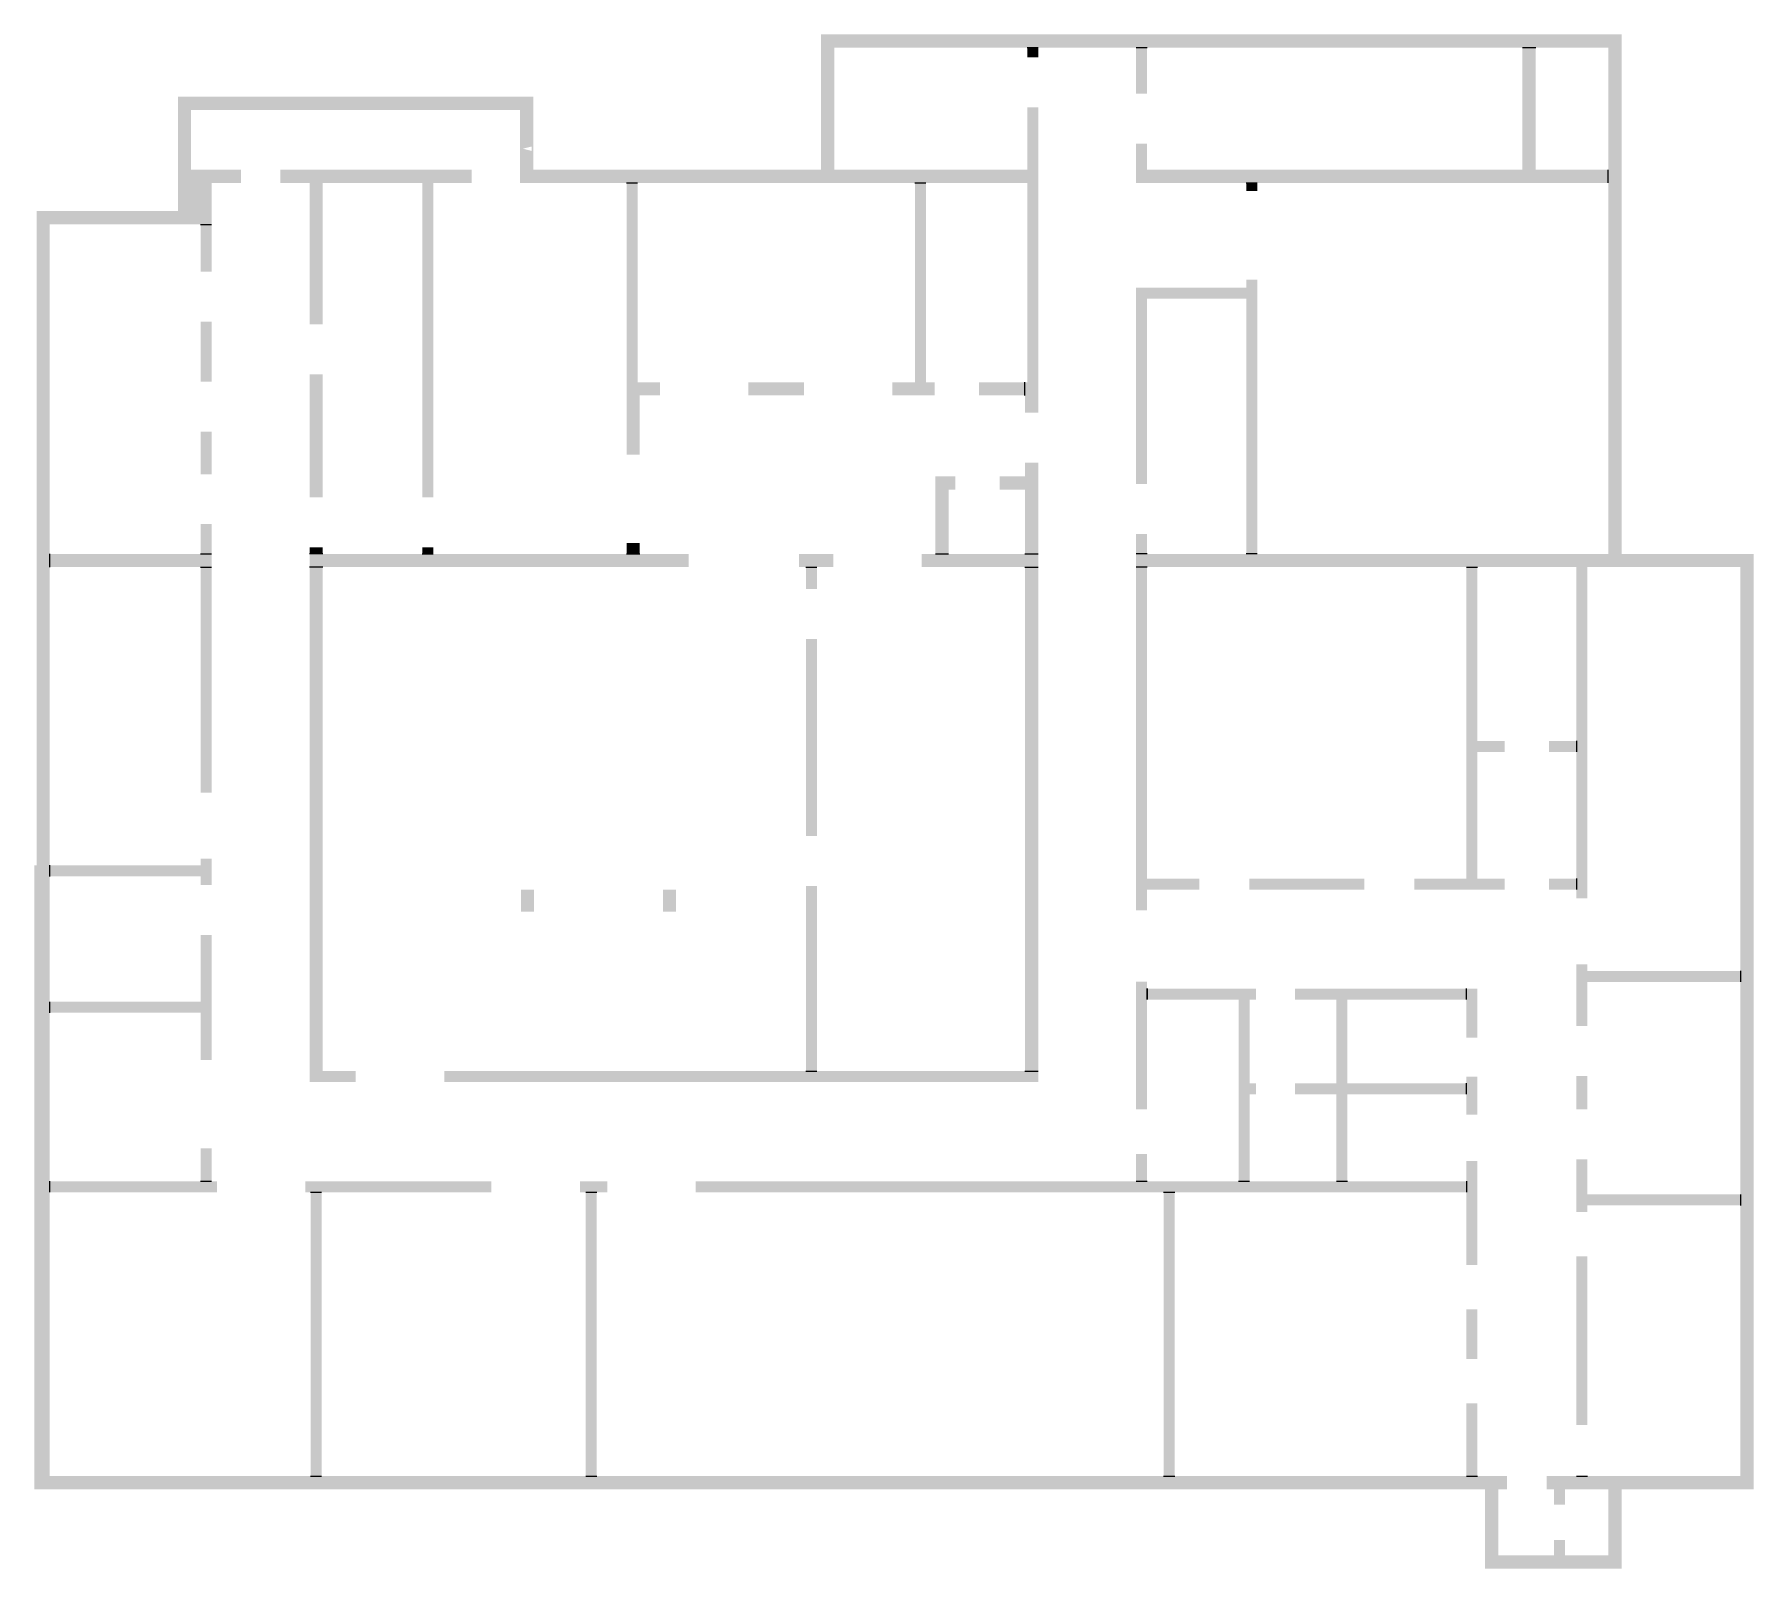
# Model space of a CAD drawing. Extents: x 0 to 84.1, y -39.8 to 59.4.
# Drawn here: x 12.37 to 51.42, y -39.83 to -4.98 of the extents above; entities that cross this region are included whole.
import ezdxf

# ---------------------------------------------------------------- set-up
doc = ezdxf.new("R2010")
doc.units = 0
doc.linetypes.add('AUSGEZOGEN', pattern=[1000.01, 1000, 0.01])
doc.layers.add('grau_mittel', color=7, linetype='Continuous')

msp = doc.modelspace()

# ---------------------------------------------------------------- hatches: boundary and pattern name
at = {"layer": 'grau_mittel', "linetype": 'AUSGEZOGEN'}
for color, points in [(240, [(39.3285, -4.9821), (30.2385, -4.9821), (30.2385, -5.4321), (30.5385, -5.4321), (30.5385, -5.2821), (34.9185, -5.2821), (35.1685, -5.2821), (37.3935, -5.2821), (37.6435, -5.2821), (39.3285, -5.2821)]), (240, [(48.4185, -4.9821), (39.3285, -4.9821), (39.3285, -5.2821), (46.1685, -5.2821), (46.4685, -5.2821), (48.1185, -5.2821), (48.1185, -5.4321), (48.4185, -5.4321)]), (170, [(37.6435, -5.2821), (37.3935, -5.2821), (37.3935, -6.3321), (37.6435, -6.3321)]), (170, [(48.1185, -8.0571), (46.4685, -8.0571), (46.4685, -5.2821), (46.1685, -5.2821), (46.1685, -8.0571), (37.6435, -8.0571), (37.6435, -7.4671), (37.3935, -7.4671), (37.3935, -8.3571), (39.8935, -8.3571), (40.1435, -8.3571), (48.1185, -8.3571)]), (92, [(30.5385, -8.0571), (30.5385, -8.3571), (32.3685, -8.3571), (32.6185, -8.3571), (34.9185, -8.3571), (34.9185, -12.8821), (34.8685, -12.8821), (34.8685, -13.1821), (34.8685, -13.5771), (35.1685, -13.5771), (35.1685, -6.6371), (34.9185, -6.6371), (34.9185, -8.0571)]), (50, [(16.3935, -8.0571), (16.3935, -8.3571), (17.0585, -8.3571), (17.0585, -8.0571)]), (120, [(30.5385, -8.0571), (30.5385, -7.9071), (30.2385, -7.9071), (30.2385, -8.0571), (23.6985, -8.0571), (23.6985, -7.9071), (23.3985, -7.9071), (23.3985, -8.0571), (23.3985, -8.3571), (25.8185, -8.3571), (26.0685, -8.3571), (30.5385, -8.3571)]), (45, [(25.8185, -14.5271), (26.1185, -14.5271), (26.1185, -13.1821), (26.5785, -13.1821), (26.5785, -12.8821), (26.0685, -12.8821), (26.0685, -8.3571), (25.8185, -8.3571)]), (45, [(29.8485, -13.1821), (29.8485, -12.8821), (28.5885, -12.8821), (28.5885, -13.1821)]), (45, [(33.8235, -12.8821), (33.8235, -13.1821), (34.8685, -13.1821), (34.8685, -12.8821)]), (240, [(12.7185, -16.7821), (12.7185, -17.0821), (16.1435, -17.0821), (16.3935, -17.0821), (16.3935, -16.7821), (16.1435, -16.7821)]), (50, [(18.9185, -16.7821), (18.9185, -16.6321), (18.6185, -16.6321), (18.6185, -16.7821)]), (240, [(27.2285, -17.0821), (27.2285, -16.7821), (26.1185, -16.7821), (25.8185, -16.7821), (21.4285, -16.7821), (21.1785, -16.7821), (18.9185, -16.7821), (18.6185, -16.7821), (18.6185, -17.0821), (18.9185, -17.0821)]), (50, [(21.4285, -16.7821), (21.4285, -16.6321), (21.1785, -16.6321), (21.1785, -16.7821)]), (45, [(26.1185, -16.7821), (26.1185, -16.5371), (25.8185, -16.5371), (25.8185, -16.7821)]), (240, [(30.1435, -17.0821), (30.5135, -17.0821), (30.5135, -16.7821), (29.7385, -16.7821), (29.7385, -17.0821), (29.8935, -17.0821)]), (240, [(34.8685, -17.0821), (35.1685, -17.0821), (35.1685, -16.7821), (34.8685, -16.7821), (33.1335, -16.7821), (32.8335, -16.7821), (32.5235, -16.7821), (32.5235, -17.0821)]), (151, [(51.1185, -17.0821), (51.1185, -17.2321), (51.4185, -17.2321), (51.4185, -16.7821), (48.4185, -16.7821), (48.4185, -16.6321), (48.1185, -16.6321), (48.1185, -16.7821), (47.6435, -16.7821), (47.6435, -17.0821)]), (151, [(30.1435, -18.7171), (29.8935, -18.7171), (29.8935, -23.1921), (30.1435, -23.1921)]), (45, [(16.1435, -24.1071), (16.1435, -24.3071), (16.3935, -24.3071), (16.3935, -23.7071), (16.1435, -23.7071), (16.1435, -23.8571), (12.7185, -23.8571), (12.7185, -24.1071)]), (45, [(42.5785, -24.4071), (42.5785, -24.1571), (39.9635, -24.1571), (39.9635, -24.4071)]), (45, [(23.4185, -24.9071), (23.7185, -24.9071), (23.7185, -24.4071), (23.4185, -24.4071)]), (45, [(26.6435, -24.9071), (26.9435, -24.9071), (26.9435, -24.4071), (26.6435, -24.4071)]), (151, [(29.8935, -28.5321), (30.1435, -28.5321), (30.1435, -24.3271), (29.8935, -24.3271)]), (45, [(16.1435, -27.2071), (16.1435, -28.2771), (16.3935, -28.2771), (16.3935, -25.4421), (16.1435, -25.4421), (16.1435, -26.9571), (12.7185, -26.9571), (12.7185, -27.2071)]), (120, [(47.6435, -26.2571), (47.6435, -26.1071), (47.3935, -26.1071), (47.3935, -27.5071), (47.6435, -27.5071), (47.6435, -26.5071), (51.1185, -26.5071), (51.1185, -26.2571)]), (240, [(37.6435, -26.6571), (37.6435, -26.9071), (39.7185, -26.9071), (39.7185, -31.0321), (39.9685, -31.0321), (39.9685, -29.0571), (40.1185, -29.0571), (40.1185, -28.8071), (39.9685, -28.8071), (39.9685, -26.9071), (40.1185, -26.9071), (40.1185, -26.6571)]), (240, [(44.8935, -26.9071), (44.8935, -26.6571), (41.0035, -26.6571), (41.0035, -26.9071), (41.9435, -26.9072), (41.9435, -28.8071), (41.0035, -28.8071), (41.0035, -29.0571), (41.9435, -29.0571), (41.9435, -31.0321), (42.1935, -31.0321), (42.1935, -29.0571), (44.8935, -29.0571), (44.8935, -28.8071), (42.1935, -28.8072), (42.1935, -26.9071)]), (92, [(35.1685, -28.7821), (35.1685, -28.5321), (34.8685, -28.5321), (30.1435, -28.5321), (29.8935, -28.5321), (21.6785, -28.5321), (21.6785, -28.7821)]), (120, [(47.3935, -29.3971), (47.6435, -29.3971), (47.6435, -28.6421), (47.3935, -28.6421)]), (45, [(16.1435, -31.0321), (16.3935, -31.0321), (16.3935, -30.2871), (16.1435, -30.2871)]), (120, [(47.6435, -31.3321), (47.6435, -30.5321), (47.3935, -30.5321), (47.3935, -31.7321), (47.6435, -31.7321), (47.6435, -31.5821), (51.1185, -31.5821), (51.1185, -31.3321)]), (50, [(16.5135, -31.2821), (16.5135, -31.0321), (16.3935, -31.0321), (16.1435, -31.0321), (12.7185, -31.0321), (12.7185, -31.2821)]), (50, [(22.7485, -31.2821), (22.7485, -31.0321), (18.5235, -31.0321), (18.5235, -31.2821), (18.6435, -31.2821), (18.8935, -31.2821)]), (50, [(25.1435, -31.2821), (25.3785, -31.2821), (25.3785, -31.0321), (24.7585, -31.0321), (24.7585, -31.2821), (24.8935, -31.2821)]), (50, [(27.3885, -31.0321), (27.3885, -31.2821), (38.0185, -31.2821), (38.2685, -31.2821), (44.8935, -31.2821), (44.8935, -31.0321), (42.1935, -31.0321), (41.9435, -31.0321), (39.9685, -31.0321), (39.7185, -31.0321), (37.6435, -31.0321), (37.3935, -31.0321)]), (120, [(47.3935, -36.5721), (47.6435, -36.5721), (47.6435, -32.7421), (47.3935, -32.7421)]), (92, [(45.3185, -38.0321), (45.3185, -38.1821), (45.6185, -38.1821), (45.6185, -38.0321), (45.8185, -38.0321), (45.8185, -37.7321), (45.1435, -37.7321), (44.8935, -37.7321), (44.6935, -37.7321), (44.6935, -38.0321)]), (92, [(51.4185, -38.0321), (51.4185, -37.5821), (51.1185, -37.5821), (51.1185, -37.7321), (47.6435, -37.7321), (47.3935, -37.7321), (46.7185, -37.7321), (46.7185, -38.0321), (46.8835, -38.0321), (46.8835, -38.3821), (47.1335, -38.3821), (47.1335, -38.0321), (48.1185, -38.0321), (48.1185, -38.1821), (48.4185, -38.1821), (48.4185, -38.0321)]), (92, [(48.4185, -38.1821), (48.1185, -38.1821), (48.1185, -39.5321), (47.1335, -39.5321), (47.1335, -39.1821), (46.8835, -39.1821), (46.8835, -39.5321), (45.6185, -39.5321), (45.6185, -38.1821), (45.3185, -38.1821), (45.3185, -39.8321), (48.4185, -39.8321)])]:
    msp.add_hatch(color=color, dxfattribs=at).paths.add_polyline_path(points)
h = msp.add_hatch(color=45, dxfattribs=at)
h.paths.add_polyline_path([(48.4185, -5.4321), (48.1185, -5.4321), (48.1185, -8.0571), (48.1185, -8.3571), (48.1185, -11.0321), (48.4185, -11.0321)])
h.paths.add_polyline_path([(48.1185, -16.6321), (48.4185, -16.6321), (48.4185, -11.0321), (48.1185, -11.0321)])
h = msp.add_hatch(color=120, dxfattribs=at)
h.paths.add_polyline_path([(12.7185, -9.2971), (12.8685, -9.2971), (12.8685, -8.9971), (12.4185, -8.9971), (12.4185, -16.6321), (12.7185, -16.6321)])
h.paths.add_polyline_path([(16.3935, -8.3571), (16.3935, -8.0571), (15.9285, -8.0571), (15.9285, -7.9071), (15.7785, -7.9071), (15.7785, -8.0571), (15.7785, -8.0571), (15.7785, -7.9071), (15.6285, -7.9071), (15.6285, -8.9971), (12.8685, -8.9971), (12.8685, -9.2971), (16.1435, -9.2971), (16.3935, -9.2971)])
h.paths.add_polyline_path([(15.9285, -6.6972), (23.3985, -6.6971), (23.3985, -7.9071), (23.6985, -7.9071), (23.6985, -7.5796), (23.6614, -7.5796), (23.6614, -7.6296), (23.4614, -7.5796), (23.6614, -7.5296), (23.6614, -7.5796), (23.6985, -7.5796), (23.6985, -6.3971), (15.6285, -6.3971), (15.6285, -7.9071), (15.7785, -7.9071), (15.7785, -7.7571), (15.7785, -7.7571), (15.7785, -7.9071), (15.9285, -7.9071)])
h = msp.add_hatch(color=50, dxfattribs=at)
h.paths.add_polyline_path([(21.1785, -8.3571), (21.1785, -15.4971), (21.4285, -15.4971), (21.4285, -8.3571), (22.2985, -8.3571), (22.2985, -8.0571), (17.9585, -8.0571), (17.9585, -8.3571), (18.6185, -8.3571), (18.6185, -11.5671), (18.9185, -11.5671), (18.9185, -8.3571)])
h.paths.add_polyline_path([(18.9185, -12.7021), (18.6185, -12.7021), (18.6185, -15.4971), (18.9185, -15.4971)], flags=17)
h = msp.add_hatch(color=45, dxfattribs=at)
h.paths.add_polyline_path([(32.3685, -12.8821), (31.8585, -12.8821), (31.8585, -13.1821), (32.8135, -13.1821), (32.8135, -12.8821), (32.6185, -12.8821), (32.6185, -12.4069), (32.3685, -12.4069)])
h.paths.add_polyline_path([(32.6185, -8.3571), (32.3685, -8.3571), (32.3685, -12.4069), (32.6185, -12.4069)])
h = msp.add_hatch(color=120, dxfattribs=at)
h.paths.add_polyline_path([(37.6435, -10.9821), (39.8935, -10.9821), (39.8935, -16.7821), (40.1435, -16.7821), (40.1435, -10.5521), (39.8935, -10.5521), (39.8935, -10.7321), (37.3935, -10.7321), (37.3935, -15.1971), (37.6435, -15.1971)])
h.paths.add_polyline_path([(37.6435, -16.3321), (37.3935, -16.3321), (37.3935, -16.7821), (37.6435, -16.7821)])
h = msp.add_hatch(color=50, dxfattribs=at)
h.paths.add_polyline_path([(16.3935, -16.1071), (16.1435, -16.1071), (16.1435, -16.7821), (16.3935, -16.7821)])
h.paths.add_polyline_path([(16.3935, -14.0071), (16.1435, -14.0071), (16.1435, -14.9721), (16.3935, -14.9721)])
h.paths.add_polyline_path([(16.3935, -11.5071), (16.1435, -11.5071), (16.1435, -12.8721), (16.3935, -12.8721)])
h = msp.add_hatch(color=92, dxfattribs=at)
h.paths.add_polyline_path([(34.8685, -15.0221), (34.2935, -15.0221), (34.2935, -15.3221), (34.8685, -15.3221), (34.8685, -16.556), (35.1685, -16.7821), (35.1685, -14.7121), (34.8685, -14.7121)])
h.paths.add_polyline_path([(35.1685, -16.7821), (34.8685, -16.556), (34.8685, -16.7821)])
h = msp.add_hatch(color=92, dxfattribs=at)
h.paths.add_polyline_path([(33.2315, -15.3221), (33.2835, -15.3221), (33.2835, -15.0221), (32.8335, -15.0221)])
h.paths.add_polyline_path([(33.1335, -15.3221), (33.2315, -15.3221), (32.8335, -15.0221), (32.8335, -16.7821), (33.1335, -16.7821)])
h = msp.add_hatch(color=151, dxfattribs=at)
h.paths.add_polyline_path([(12.7185, -17.0821), (12.7185, -16.7821), (12.7185, -16.6321), (12.4185, -16.6321), (12.4185, -23.7071), (12.7185, -23.7071)])
h.paths.add_polyline_path([(12.7185, -24.1071), (12.7185, -23.8571), (12.7185, -23.7071), (12.4185, -23.7071), (12.4185, -23.8571), (12.3685, -23.8571), (12.3685, -30.6321), (12.7185, -30.6321), (12.7185, -27.2071), (12.7185, -26.9571)])
h.paths.add_polyline_path([(12.7185, -31.2821), (12.7185, -31.0321), (12.7185, -30.6321), (12.3685, -30.6321), (12.3685, -37.5821), (12.7185, -37.5821)])
h = msp.add_hatch(color=45, dxfattribs=at)
h.paths.add_polyline_path([(16.1435, -17.5533), (16.3935, -17.5533), (16.3935, -17.0821), (16.1435, -17.0821)])
h.paths.add_polyline_path([(16.3935, -17.5533), (16.1435, -17.5533), (16.1435, -22.2071), (16.3935, -22.2071)])
h = msp.add_hatch(color=92, dxfattribs=at)
h.paths.add_polyline_path([(18.9185, -17.5533), (18.9185, -17.0821), (18.6185, -17.0821), (18.6185, -17.5533)])
h.paths.add_polyline_path([(18.6185, -28.7821), (19.6685, -28.7821), (19.6685, -28.5321), (18.9185, -28.5321), (18.9185, -17.5533), (18.6185, -17.5533)])
h = msp.add_hatch(color=151, dxfattribs=at)
h.paths.add_polyline_path([(35.1685, -17.5533), (34.8685, -17.5533), (34.8685, -28.5321), (35.1685, -28.5321)])
h.paths.add_polyline_path([(35.1685, -17.0821), (34.8685, -17.0821), (34.8685, -17.5533), (35.1685, -17.5533)])
h = msp.add_hatch(color=45, dxfattribs=at)
h.paths.add_polyline_path([(37.3935, -17.5533), (37.6435, -17.5533), (37.6435, -17.0821), (37.3935, -17.0821)])
h.paths.add_polyline_path([(37.6435, -17.5533), (37.3935, -17.5533), (37.3935, -24.8771), (37.6435, -24.8771), (37.6435, -24.4071), (38.8285, -24.4071), (38.8285, -24.1571), (37.6435, -24.1571)])
h = msp.add_hatch(color=45, dxfattribs=at)
h.paths.add_polyline_path([(45.1435, -24.1571), (45.1435, -23.7315), (44.8935, -23.7315), (44.8935, -24.1571), (43.7135, -24.1571), (43.7135, -24.4071), (45.7635, -24.4071), (45.7635, -24.1571)])
h.paths.add_polyline_path([(45.1435, -21.2821), (45.7635, -21.2821), (45.7635, -21.0321), (45.1435, -21.0321), (45.1435, -17.5533), (44.8935, -17.5533), (44.8935, -23.7315), (45.1435, -23.7315)])
h.paths.add_polyline_path([(44.8935, -17.5533), (45.1435, -17.5533), (45.1435, -17.0821), (44.8935, -17.0821)])
h = msp.add_hatch(color=45, dxfattribs=at)
h.paths.add_polyline_path([(46.9431, -21.0321), (46.7735, -21.0321), (46.7735, -21.2821), (46.9431, -21.2821)])
h.paths.add_polyline_path([(47.3935, -21.2821), (47.3935, -21.0321), (46.9431, -21.0321), (46.9431, -21.2821)])
h = msp.add_hatch(color=45, dxfattribs=at)
h.paths.add_polyline_path([(46.9431, -24.1571), (46.7735, -24.1571), (46.7735, -24.4071), (46.9431, -24.4071)])
h.paths.add_polyline_path([(47.3935, -24.4071), (47.3935, -24.1571), (46.9431, -24.1571), (46.9431, -24.4071)])
h = msp.add_hatch(color=45, dxfattribs=at)
h.paths.add_polyline_path([(37.3935, -31.0321), (37.6435, -31.0321), (37.6435, -30.4121), (37.3935, -30.4121)])
h.paths.add_polyline_path([(37.6435, -26.9071), (37.6435, -26.6571), (37.6435, -26.5021), (37.3935, -26.5021), (37.3935, -29.4021), (37.6435, -29.4021)])
h = msp.add_hatch(color=50, dxfattribs=at)
h.paths.add_polyline_path([(44.8935, -27.7721), (45.1435, -27.7721), (45.1435, -26.6571), (44.8935, -26.6571), (44.8935, -26.9071)])
h.paths.add_polyline_path([(44.8935, -29.5221), (45.1435, -29.5221), (45.1435, -28.6571), (44.8935, -28.6571), (44.8935, -28.8071), (44.8935, -29.0571)])
h.paths.add_polyline_path([(45.1435, -30.5721), (44.8935, -30.5721), (44.8935, -31.0321), (44.8935, -31.2821), (44.8935, -32.9321), (45.1435, -32.9321)])
h.paths.add_polyline_path([(45.1435, -33.9421), (44.8935, -33.9421), (44.8935, -35.0671), (45.1435, -35.0671)])
h.paths.add_polyline_path([(45.1435, -36.0771), (44.8935, -36.0771), (44.8935, -37.7321), (45.1435, -37.7321)])
h = msp.add_hatch(color=170, dxfattribs=at)
h.paths.add_polyline_path([(18.8935, -31.7897), (18.6435, -31.7897), (18.6435, -37.7321), (18.8935, -37.7321)])
h.paths.add_polyline_path([(18.8935, -31.2821), (18.6435, -31.2821), (18.6435, -31.7897), (18.8935, -31.7897)])
h = msp.add_hatch(color=170, dxfattribs=at)
h.paths.add_polyline_path([(25.1435, -31.7897), (24.8935, -31.7897), (24.8935, -37.7321), (25.1435, -37.7321)])
h.paths.add_polyline_path([(25.1435, -31.2821), (24.8935, -31.2821), (24.8935, -31.7897), (25.1435, -31.7897)])
h = msp.add_hatch(color=170, dxfattribs=at)
h.paths.add_polyline_path([(38.0185, -37.7321), (38.2685, -37.7321), (38.2685, -31.7897), (38.0185, -31.7897)])
h.paths.add_polyline_path([(38.0185, -31.7897), (38.2685, -31.7897), (38.2685, -31.2821), (38.0185, -31.2821)])
h = msp.add_hatch(color=92, dxfattribs=at)
h.paths.add_polyline_path([(44.6935, -38.0321), (44.6935, -37.7321), (38.2685, -37.7321), (38.0185, -37.7321), (36.0185, -37.7321), (36.0185, -38.0321)])
h.paths.add_polyline_path([(36.0185, -38.0321), (36.0185, -37.7321), (27.3935, -37.7321), (27.3935, -38.0321)])
h.paths.add_polyline_path([(25.1435, -37.7321), (24.8935, -37.7321), (20.5185, -37.7321), (20.5185, -38.0321), (27.3935, -38.0321), (27.3935, -37.7321)])
h.paths.add_polyline_path([(20.5185, -38.0321), (20.5185, -37.7321), (18.8935, -37.7321), (18.6435, -37.7321), (12.7185, -37.7321), (12.7185, -37.5821), (12.3685, -37.5821), (12.3685, -38.0321)])

# ---------------------------------------------------------------- linework, layer by layer
at = {"layer": 'grau_mittel', "color": 30, "linetype": 'AUSGEZOGEN'}
for p, q in [((34.9185, -5.2821), (35.1685, -5.2821)), ((37.3935, -5.2821), (37.6435, -5.2821)), ((46.1685, -5.2821), (46.4685, -5.2821)), ((16.1435, -17.0821), (16.3935, -17.0821)), ((18.9185, -17.0821), (18.6185, -17.0821)), ((29.8935, -17.0821), (30.1435, -17.0821)), ((34.8685, -17.0821), (35.1685, -17.0821)), ((37.6435, -17.0821), (37.3935, -17.0821)), ((44.8935, -17.0821), (45.1435, -17.0821))]:
    msp.add_line(p, q, dxfattribs=at)
at = {"layer": 'grau_mittel', "color": 151, "linetype": 'AUSGEZOGEN'}
for p, q in [((48.1185, -8.3571), (48.1185, -8.0571)), ((39.8935, -8.3571), (40.1435, -8.3571)), ((12.7185, -17.0821), (12.7185, -16.7821)), ((12.7185, -24.1071), (12.7185, -23.8571)), ((12.7185, -27.2071), (12.7185, -26.9571)), ((12.7185, -31.2821), (12.7185, -31.0321))]:
    msp.add_line(p, q, dxfattribs=at)
at = {"layer": 'grau_mittel', "color": 120, "linetype": 'AUSGEZOGEN'}
for p, q in [((25.8185, -8.3571), (26.0685, -8.3571)), ((16.1435, -9.2971), (16.3935, -9.2971)), ((37.6435, -16.7821), (37.3935, -16.7821)), ((40.1435, -16.7821), (39.8935, -16.7821)), ((51.1185, -26.2571), (51.1185, -26.5071)), ((51.1185, -26.2571), (51.1185, -26.5071)), ((51.1185, -31.3321), (51.1185, -31.5821)), ((51.1185, -31.3321), (51.1185, -31.5821))]:
    msp.add_line(p, q, dxfattribs=at)
at = {"layer": 'grau_mittel', "color": 45, "linetype": 'AUSGEZOGEN'}
for p, q in [((32.3685, -8.3571), (32.6185, -8.3571)), ((34.8685, -13.1821), (34.8685, -12.8821)), ((25.8185, -16.7821), (26.1185, -16.7821)), ((37.6435, -17.0821), (37.3935, -17.0821)), ((47.3935, -21.0321), (47.3935, -21.2821)), ((47.3935, -24.1571), (47.3935, -24.4071)), ((37.6435, -26.6571), (37.6435, -26.9071)), ((16.1435, -31.0321), (16.3935, -31.0321))]:
    msp.add_line(p, q, dxfattribs=at)
at = {"layer": 'grau_mittel', "color": 50, "linetype": 'AUSGEZOGEN'}
for p, q in [((16.1435, -16.7821), (16.3935, -16.7821)), ((18.9185, -16.7821), (18.6185, -16.7821)), ((21.1785, -16.7821), (21.4285, -16.7821)), ((44.8935, -26.9071), (44.8935, -26.6571)), ((44.8935, -29.0571), (44.8935, -28.8071)), ((37.3935, -31.0321), (37.6435, -31.0321)), ((39.7185, -31.0321), (39.9685, -31.0321)), ((41.9435, -31.0321), (42.1935, -31.0321)), ((44.8935, -31.0321), (44.8935, -31.2821))]:
    msp.add_line(p, q, dxfattribs=at)
at = {"layer": 'grau_mittel', "color": 80, "linetype": 'AUSGEZOGEN'}
for p, q in [((32.8335, -16.7821), (33.1335, -16.7821)), ((34.8685, -16.7821), (35.1685, -16.7821)), ((29.8935, -28.5321), (30.1435, -28.5321)), ((34.8685, -28.5321), (35.1685, -28.5321)), ((44.8935, -37.7321), (45.1435, -37.7321)), ((47.3935, -37.7321), (47.6435, -37.7321))]:
    msp.add_line(p, q, dxfattribs=at)
at = {"layer": 'grau_mittel', "color": 240, "linetype": 'AUSGEZOGEN'}
for p, q in [((37.6435, -26.9071), (37.6435, -26.6571)), ((44.8935, -26.9071), (44.8935, -26.6571)), ((44.8935, -29.0571), (44.8935, -28.8071)), ((39.7185, -31.0321), (39.9685, -31.0321)), ((41.9435, -31.0321), (42.1935, -31.0321))]:
    msp.add_line(p, q, dxfattribs=at)
at = {"layer": 'grau_mittel', "color": 181, "linetype": 'AUSGEZOGEN'}
for p, q in [((18.6435, -31.2821), (18.8935, -31.2821)), ((24.8935, -31.2821), (25.1435, -31.2821)), ((38.0185, -31.2821), (38.2685, -31.2821)), ((18.6435, -37.7321), (18.8935, -37.7321)), ((24.8935, -37.7321), (25.1435, -37.7321)), ((38.0185, -37.7321), (38.2685, -37.7321))]:
    msp.add_line(p, q, dxfattribs=at)
at = {"layer": 'grau_mittel', "color": 240, "linetype": 'AUSGEZOGEN'}
for points in [[(30.2385, -5.4321), (30.5385, -5.4321), (30.2385, -7.9071), (30.5385, -7.9071)], [(37.3935, -16.7821), (37.3935, -17.0821), (47.6435, -16.7821), (47.6435, -17.0821)]]:
    msp.add_solid(points, dxfattribs=at)
at = {"layer": 'grau_mittel', "color": 92, "linetype": 'AUSGEZOGEN'}
msp.add_solid([(34.9185, -5.2821), (35.1685, -5.2821), (34.9185, -5.5021), (35.1685, -5.5021)], dxfattribs=at)
at = {"layer": 'grau_mittel', "color": 120, "linetype": 'AUSGEZOGEN'}
for points in [[(39.8935, -8.3571), (40.1435, -8.3571), (39.8935, -8.5421), (40.1435, -8.5421)], [(47.3935, -17.0821), (47.6435, -17.0821), (47.3935, -24.6071), (47.6435, -24.6071)]]:
    msp.add_solid(points, dxfattribs=at)
at = {"layer": 'grau_mittel', "color": 50, "linetype": 'AUSGEZOGEN'}
msp.add_solid([(16.1435, -9.2971), (16.3935, -9.2971), (16.1435, -10.3721), (16.3935, -10.3721)], dxfattribs=at)
at = {"layer": 'grau_mittel', "color": 151, "linetype": 'AUSGEZOGEN'}
for points in [[(29.8935, -17.5821), (30.1435, -17.5821), (29.8935, -17.0821), (30.1435, -17.0821)], [(51.1185, -17.2321), (51.4185, -17.2321), (51.1185, -37.5821), (51.4185, -37.5821)]]:
    msp.add_solid(points, dxfattribs=at)

doc.saveas('drawing.dxf')
